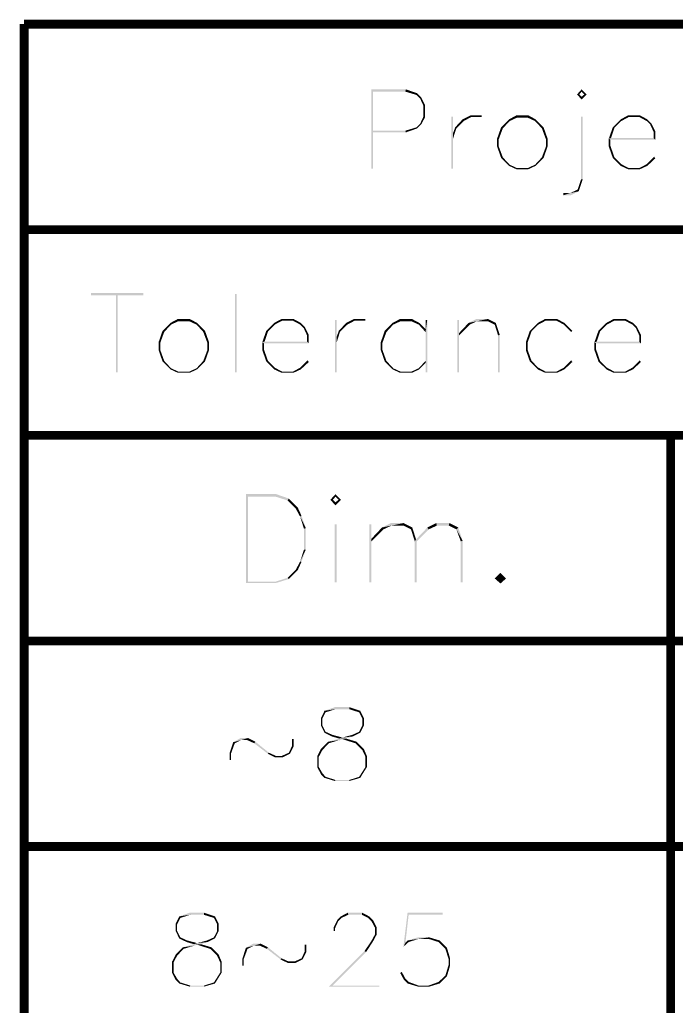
# Model space of a CAD drawing. Header units: millimetres. Extents: x 0 to 297, y 0 to 210.
# Drawn here: x 179.36 to 190.53, y 16.63 to 33.42 of the extents above; entities that cross this region are included whole.
import ezdxf

# ---------------------------------------------------------------- set-up
doc = ezdxf.new("R2010")
doc.units = ezdxf.units.MM
doc.header["$LTSCALE"] = 16.335
doc.layers.get('0').update_dxf_attribs({"linetype": 'CONTINUOUS'})

msp = doc.modelspace()

# ---------------------------------------------------------------- linework, layer by layer
at = {"color": 7, "linetype": 'Continuous', "const_width": 0.15}
for points in [[(179.434, 33.348), (291.734, 33.348)], [(179.434, 5.348), (179.434, 33.348)], [(179.434, 29.848), (220.43, 29.848)], [(179.434, 26.348), (291.734, 26.348)], [(190.434, 5.348), (190.434, 26.348)], [(179.434, 22.848), (243.734, 22.848)], [(179.434, 19.348), (243.734, 19.348)]]:
    msp.add_lwpolyline(points, dxfattribs=at)
at = {"color": 7, "linetype": 'Continuous'}
for points in [[(185.34, 32.238), (185.928, 32.238), (185.369, 32.2)], [(185.369, 32.2), (185.34, 30.888), (185.34, 32.238)], [(185.369, 32.2), (185.369, 31.534), (185.34, 30.888)], [(185.918, 32.2), (185.369, 32.2), (185.928, 32.238)], [(185.918, 32.2), (185.928, 32.238), (186.121, 32.171)], [(186.121, 32.171), (186.111, 32.142), (185.918, 32.2)], [(186.111, 32.142), (186.121, 32.171), (186.188, 32.103)], [(186.188, 32.103), (186.169, 32.084), (186.111, 32.142)], [(186.169, 32.084), (186.188, 32.103), (186.256, 31.968)], [(186.256, 31.968), (186.227, 31.958), (186.169, 32.084)], [(188.917, 32.2), (188.84, 32.151), (188.917, 32.238)], [(188.84, 32.151), (188.917, 32.2), (188.879, 32.151)], [(188.879, 32.151), (188.917, 32.065), (188.84, 32.151)], [(188.879, 32.151), (188.917, 32.113), (188.917, 32.065)], [(188.965, 32.151), (188.917, 32.2), (188.917, 32.238)], [(188.965, 32.151), (188.917, 32.238), (189.004, 32.151)], [(189.004, 32.151), (188.917, 32.113), (188.965, 32.151)], [(188.917, 32.113), (189.004, 32.151), (188.917, 32.065)], [(186.227, 31.775), (186.227, 31.958), (186.256, 31.968)], [(186.227, 31.775), (186.256, 31.968), (186.256, 31.766)], [(186.256, 31.766), (186.169, 31.65), (186.227, 31.775)], [(186.169, 31.65), (186.256, 31.766), (186.188, 31.64)], [(186.728, 31.775), (186.728, 31.486), (186.699, 30.888)], [(186.728, 31.775), (186.699, 30.888), (186.699, 31.775)], [(187.037, 31.766), (186.892, 31.727), (187.027, 31.795)], [(186.892, 31.727), (187.037, 31.766), (186.911, 31.698)], [(187.027, 31.795), (187.22, 31.795), (187.037, 31.766)], [(187.037, 31.766), (187.22, 31.795), (187.22, 31.766)], [(187.818, 31.756), (187.683, 31.727), (187.808, 31.795)], [(187.683, 31.727), (187.818, 31.756), (187.693, 31.698)], [(187.808, 31.795), (188.011, 31.795), (187.818, 31.756)], [(188.001, 31.756), (187.818, 31.756), (188.011, 31.795)], [(188.001, 31.756), (188.011, 31.795), (188.136, 31.727)], [(188.136, 31.727), (188.126, 31.698), (188.001, 31.756)], [(188.936, 31.775), (188.908, 30.705), (188.908, 31.775)], [(188.908, 30.705), (188.936, 31.775), (188.936, 30.705)], [(189.718, 31.766), (189.583, 31.727), (189.708, 31.795)], [(189.583, 31.727), (189.718, 31.766), (189.592, 31.698)], [(189.708, 31.795), (189.91, 31.795), (189.718, 31.766)], [(189.901, 31.766), (189.718, 31.766), (189.91, 31.795)], [(189.901, 31.766), (189.91, 31.795), (190.036, 31.727)], [(190.036, 31.727), (190.026, 31.698), (189.901, 31.766)], [(186.121, 31.573), (185.918, 31.534), (186.111, 31.592)], [(186.188, 31.64), (186.111, 31.592), (186.169, 31.65)], [(186.111, 31.592), (186.188, 31.64), (186.121, 31.573)], [(186.786, 31.573), (186.728, 31.486), (186.767, 31.592)], [(186.911, 31.698), (186.767, 31.592), (186.892, 31.727)], [(186.767, 31.592), (186.911, 31.698), (186.786, 31.573)], [(187.577, 31.573), (187.48, 31.399), (187.548, 31.592)], [(187.693, 31.698), (187.548, 31.592), (187.683, 31.727)], [(187.548, 31.592), (187.693, 31.698), (187.577, 31.573)], [(188.126, 31.698), (188.136, 31.727), (188.271, 31.592)], [(188.271, 31.592), (188.242, 31.573), (188.126, 31.698)], [(188.242, 31.573), (188.271, 31.592), (188.339, 31.399)], [(189.476, 31.582), (189.38, 31.399), (189.448, 31.592)], [(189.476, 31.582), (189.419, 31.409), (189.38, 31.399)], [(189.592, 31.698), (189.448, 31.592), (189.583, 31.727)], [(189.448, 31.592), (189.592, 31.698), (189.476, 31.582)], [(190.026, 31.698), (190.036, 31.727), (190.103, 31.66)], [(190.103, 31.66), (190.084, 31.64), (190.026, 31.698)], [(190.084, 31.64), (190.103, 31.66), (190.171, 31.525)], [(190.171, 31.525), (190.142, 31.515), (190.084, 31.64)], [(185.369, 31.534), (185.369, 31.505), (185.34, 30.888)], [(185.34, 30.888), (185.369, 31.505), (185.369, 30.888)], [(185.928, 31.505), (185.369, 31.505), (185.918, 31.534)], [(185.369, 31.534), (185.918, 31.534), (185.369, 31.505)], [(185.918, 31.534), (186.121, 31.573), (185.928, 31.505)], [(186.728, 31.486), (186.728, 31.39), (186.699, 30.888)], [(186.728, 31.486), (186.786, 31.573), (186.728, 31.39)], [(187.48, 31.399), (187.577, 31.573), (187.509, 31.39)], [(188.339, 31.399), (188.31, 31.39), (188.242, 31.573)], [(189.419, 31.409), (190.142, 31.409), (189.38, 31.399)], [(189.409, 31.38), (189.38, 31.399), (190.142, 31.409)], [(190.171, 31.38), (189.409, 31.38), (190.142, 31.409)], [(190.142, 31.409), (190.142, 31.515), (190.171, 31.525)], [(190.142, 31.409), (190.171, 31.525), (190.171, 31.38)], [(186.699, 30.888), (186.728, 31.39), (186.728, 30.888)], [(187.509, 31.39), (187.48, 31.264), (187.48, 31.399)], [(187.48, 31.264), (187.509, 31.39), (187.509, 31.264)], [(187.509, 31.264), (187.548, 31.071), (187.48, 31.264)], [(187.509, 31.264), (187.577, 31.081), (187.548, 31.071)], [(188.339, 31.264), (188.242, 31.081), (188.31, 31.264)], [(188.242, 31.081), (188.339, 31.264), (188.271, 31.071)], [(188.31, 31.264), (188.31, 31.39), (188.339, 31.399)], [(188.31, 31.264), (188.339, 31.399), (188.339, 31.264)], [(189.409, 31.38), (189.38, 31.264), (189.38, 31.399)], [(189.409, 31.38), (189.409, 31.274), (189.38, 31.264)], [(189.38, 31.264), (189.409, 31.274), (189.476, 31.081)], [(189.476, 31.081), (189.448, 31.071), (189.38, 31.264)], [(187.548, 31.071), (187.577, 31.081), (187.693, 30.956)], [(187.693, 30.956), (187.683, 30.936), (187.548, 31.071)], [(188.271, 31.071), (188.126, 30.956), (188.242, 31.081)], [(188.126, 30.956), (188.271, 31.071), (188.136, 30.936)], [(189.448, 31.071), (189.476, 31.081), (189.592, 30.965)], [(189.592, 30.965), (189.583, 30.936), (189.448, 31.071)], [(190.171, 31.062), (190.026, 30.965), (190.151, 31.091)], [(187.683, 30.936), (187.693, 30.956), (187.818, 30.898)], [(187.818, 30.898), (187.808, 30.878), (187.683, 30.936)], [(188.136, 30.936), (188.001, 30.898), (188.126, 30.956)], [(188.001, 30.898), (188.136, 30.936), (188.011, 30.878)], [(189.583, 30.936), (189.592, 30.965), (189.718, 30.898)], [(189.718, 30.898), (189.708, 30.878), (189.583, 30.936)], [(190.036, 30.936), (189.901, 30.898), (190.026, 30.965)], [(189.901, 30.898), (190.036, 30.936), (189.91, 30.878)], [(190.026, 30.965), (190.171, 31.062), (190.036, 30.936)], [(187.818, 30.898), (188.001, 30.898), (187.808, 30.878)], [(188.011, 30.878), (187.808, 30.878), (188.001, 30.898)], [(189.718, 30.898), (189.901, 30.898), (189.708, 30.878)], [(189.91, 30.878), (189.708, 30.878), (189.901, 30.898)], [(188.936, 30.705), (188.85, 30.531), (188.908, 30.705)], [(188.85, 30.531), (188.936, 30.705), (188.869, 30.502)], [(188.609, 30.435), (188.724, 30.473), (188.869, 30.502)], [(188.609, 30.435), (188.869, 30.502), (188.734, 30.435)], [(188.724, 30.473), (188.609, 30.435), (188.609, 30.473)], [(188.869, 30.502), (188.724, 30.473), (188.85, 30.531)], [(181.46, 28.773), (180.573, 28.734), (180.573, 28.773)], [(180.997, 28.734), (180.573, 28.734), (181.46, 28.773)], [(181.026, 28.734), (180.997, 28.734), (181.46, 28.773)], [(181.026, 28.734), (180.997, 27.423), (180.997, 28.734)], [(180.997, 27.423), (181.026, 28.734), (181.026, 27.423)], [(181.026, 28.734), (181.46, 28.773), (181.46, 28.734)], [(183.051, 28.753), (183.022, 27.423), (183.022, 28.753)], [(183.022, 27.423), (183.051, 28.753), (183.051, 27.423)], [(181.933, 28.233), (181.788, 28.127), (181.923, 28.262)], [(181.788, 28.127), (181.933, 28.233), (181.817, 28.107)], [(182.058, 28.291), (181.923, 28.262), (182.049, 28.329)], [(181.923, 28.262), (182.058, 28.291), (181.933, 28.233)], [(182.049, 28.329), (182.251, 28.329), (182.058, 28.291)], [(182.241, 28.291), (182.058, 28.291), (182.251, 28.329)], [(182.241, 28.291), (182.251, 28.329), (182.376, 28.262)], [(182.376, 28.262), (182.367, 28.233), (182.241, 28.291)], [(182.367, 28.233), (182.376, 28.262), (182.511, 28.127)], [(182.511, 28.127), (182.482, 28.107), (182.367, 28.233)], [(183.697, 28.233), (183.553, 28.127), (183.688, 28.262)], [(183.553, 28.127), (183.697, 28.233), (183.582, 28.117)], [(183.823, 28.3), (183.688, 28.262), (183.813, 28.329)], [(183.688, 28.262), (183.823, 28.3), (183.697, 28.233)], [(183.813, 28.329), (184.016, 28.329), (183.823, 28.3)], [(184.006, 28.3), (183.823, 28.3), (184.016, 28.329)], [(184.006, 28.3), (184.016, 28.329), (184.141, 28.262)], [(184.141, 28.262), (184.131, 28.233), (184.006, 28.3)], [(184.131, 28.233), (184.141, 28.262), (184.209, 28.194)], [(184.209, 28.194), (184.189, 28.175), (184.131, 28.233)], [(184.749, 28.31), (184.749, 28.021), (184.72, 27.423)], [(184.749, 28.31), (184.72, 27.423), (184.72, 28.31)], [(184.932, 28.233), (184.787, 28.127), (184.912, 28.262)], [(184.787, 28.127), (184.932, 28.233), (184.806, 28.107)], [(185.057, 28.3), (184.912, 28.262), (185.047, 28.329)], [(184.912, 28.262), (185.057, 28.3), (184.932, 28.233)], [(185.047, 28.329), (185.24, 28.329), (185.057, 28.3)], [(185.057, 28.3), (185.24, 28.329), (185.24, 28.3)], [(185.713, 28.233), (185.568, 28.127), (185.703, 28.262)], [(185.568, 28.127), (185.713, 28.233), (185.597, 28.107)], [(185.838, 28.291), (185.703, 28.262), (185.829, 28.329)], [(185.703, 28.262), (185.838, 28.291), (185.713, 28.233)], [(185.829, 28.329), (186.031, 28.329), (185.838, 28.291)], [(186.021, 28.291), (185.838, 28.291), (186.031, 28.329)], [(186.021, 28.291), (186.031, 28.329), (186.156, 28.262)], [(186.156, 28.262), (186.147, 28.233), (186.021, 28.291)], [(186.147, 28.233), (186.156, 28.262), (186.262, 28.156)], [(186.262, 28.156), (186.262, 28.107), (186.147, 28.233)], [(186.291, 28.31), (186.262, 28.156), (186.262, 28.31)], [(186.262, 28.107), (186.262, 28.156), (186.291, 28.31)], [(186.262, 27.616), (186.262, 28.107), (186.291, 28.31)], [(186.262, 27.577), (186.262, 27.616), (186.291, 28.31)], [(186.262, 27.423), (186.262, 27.577), (186.291, 28.31)], [(186.262, 27.423), (186.291, 28.31), (186.291, 27.423)], [(186.831, 28.31), (186.831, 28.088), (186.802, 27.423)], [(186.831, 28.31), (186.802, 27.423), (186.802, 28.31)], [(187.015, 28.233), (186.831, 28.088), (186.995, 28.262)], [(186.831, 28.088), (187.015, 28.233), (186.831, 28.049)], [(187.323, 28.329), (187.14, 28.291), (186.995, 28.262)], [(187.323, 28.329), (186.995, 28.262), (187.13, 28.329)], [(186.995, 28.262), (187.14, 28.291), (187.015, 28.233)], [(187.323, 28.291), (187.14, 28.291), (187.323, 28.329)], [(187.323, 28.291), (187.323, 28.329), (187.458, 28.262)], [(187.458, 28.262), (187.439, 28.233), (187.323, 28.291)], [(187.439, 28.233), (187.458, 28.262), (187.526, 28.059)], [(187.526, 28.059), (187.497, 28.049), (187.439, 28.233)], [(188.181, 28.233), (188.037, 28.127), (188.172, 28.262)], [(188.037, 28.127), (188.181, 28.233), (188.066, 28.117)], [(188.307, 28.3), (188.172, 28.262), (188.297, 28.329)], [(188.172, 28.262), (188.307, 28.3), (188.181, 28.233)], [(188.297, 28.329), (188.5, 28.329), (188.307, 28.3)], [(188.49, 28.3), (188.307, 28.3), (188.5, 28.329)], [(188.49, 28.3), (188.5, 28.329), (188.625, 28.262)], [(188.625, 28.262), (188.615, 28.233), (188.49, 28.3)], [(188.615, 28.233), (188.625, 28.262), (188.76, 28.127)], [(188.76, 28.127), (188.741, 28.107), (188.615, 28.233)], [(189.348, 28.233), (189.204, 28.127), (189.339, 28.262)], [(189.204, 28.127), (189.348, 28.233), (189.232, 28.117)], [(189.474, 28.3), (189.339, 28.262), (189.464, 28.329)], [(189.339, 28.262), (189.474, 28.3), (189.348, 28.233)], [(189.464, 28.329), (189.666, 28.329), (189.474, 28.3)], [(189.657, 28.3), (189.474, 28.3), (189.666, 28.329)], [(189.657, 28.3), (189.666, 28.329), (189.792, 28.262)], [(189.792, 28.262), (189.782, 28.233), (189.657, 28.3)], [(189.782, 28.233), (189.792, 28.262), (189.859, 28.194)], [(189.859, 28.194), (189.84, 28.175), (189.782, 28.233)], [(181.817, 28.107), (181.721, 27.934), (181.788, 28.127)], [(181.721, 27.934), (181.817, 28.107), (181.75, 27.924)], [(182.482, 28.107), (182.511, 28.127), (182.579, 27.934)], [(182.579, 27.934), (182.55, 27.924), (182.482, 28.107)], [(183.582, 28.117), (183.485, 27.934), (183.553, 28.127)], [(183.582, 28.117), (183.524, 27.943), (183.485, 27.934)], [(184.189, 28.175), (184.209, 28.194), (184.276, 28.059)], [(184.276, 28.059), (184.247, 28.049), (184.189, 28.175)], [(184.247, 27.943), (184.247, 28.049), (184.276, 28.059)], [(184.247, 27.943), (184.276, 28.059), (184.276, 27.914)], [(184.806, 28.107), (184.749, 28.021), (184.787, 28.127)], [(184.749, 28.021), (184.806, 28.107), (184.749, 27.924)], [(185.597, 28.107), (185.501, 27.934), (185.568, 28.127)], [(185.501, 27.934), (185.597, 28.107), (185.53, 27.924)], [(186.831, 28.088), (186.831, 28.049), (186.802, 27.423)], [(186.802, 27.423), (186.831, 28.049), (186.831, 27.423)], [(187.497, 27.423), (187.497, 28.049), (187.526, 28.059)], [(187.497, 27.423), (187.526, 28.059), (187.526, 27.423)], [(188.066, 28.117), (187.969, 27.934), (188.037, 28.127)], [(187.969, 27.934), (188.066, 28.117), (187.998, 27.924)], [(189.232, 28.117), (189.136, 27.934), (189.204, 28.127)], [(189.232, 28.117), (189.175, 27.943), (189.136, 27.934)], [(189.84, 28.175), (189.859, 28.194), (189.927, 28.059)], [(189.927, 28.059), (189.898, 28.049), (189.84, 28.175)], [(189.898, 27.943), (189.898, 28.049), (189.927, 28.059)], [(189.898, 27.943), (189.927, 28.059), (189.927, 27.914)], [(181.75, 27.924), (181.721, 27.799), (181.721, 27.934)], [(181.721, 27.799), (181.75, 27.924), (181.75, 27.799)], [(182.55, 27.799), (182.55, 27.924), (182.579, 27.934)], [(182.55, 27.799), (182.579, 27.934), (182.579, 27.799)], [(183.524, 27.943), (184.247, 27.943), (183.485, 27.934)], [(183.514, 27.914), (183.485, 27.934), (184.247, 27.943)], [(183.514, 27.914), (183.485, 27.799), (183.485, 27.934)], [(183.514, 27.914), (183.514, 27.808), (183.485, 27.799)], [(184.276, 27.914), (183.514, 27.914), (184.247, 27.943)], [(184.749, 28.021), (184.749, 27.924), (184.72, 27.423)], [(184.72, 27.423), (184.749, 27.924), (184.749, 27.423)], [(185.53, 27.924), (185.501, 27.799), (185.501, 27.934)], [(185.501, 27.799), (185.53, 27.924), (185.53, 27.799)], [(187.998, 27.924), (187.969, 27.799), (187.969, 27.934)], [(187.998, 27.924), (187.998, 27.808), (187.969, 27.799)], [(189.175, 27.943), (189.898, 27.943), (189.136, 27.934)], [(189.165, 27.914), (189.136, 27.934), (189.898, 27.943)], [(189.165, 27.914), (189.136, 27.799), (189.136, 27.934)], [(189.165, 27.914), (189.165, 27.808), (189.136, 27.799)], [(189.927, 27.914), (189.165, 27.914), (189.898, 27.943)], [(181.75, 27.799), (181.788, 27.606), (181.721, 27.799)], [(181.75, 27.799), (181.817, 27.616), (181.788, 27.606)], [(182.579, 27.799), (182.482, 27.616), (182.55, 27.799)], [(182.482, 27.616), (182.579, 27.799), (182.511, 27.606)], [(183.485, 27.799), (183.514, 27.808), (183.582, 27.616)], [(183.582, 27.616), (183.553, 27.606), (183.485, 27.799)], [(185.53, 27.799), (185.568, 27.606), (185.501, 27.799)], [(185.53, 27.799), (185.597, 27.616), (185.568, 27.606)], [(187.969, 27.799), (187.998, 27.808), (188.066, 27.616)], [(188.066, 27.616), (188.037, 27.606), (187.969, 27.799)], [(189.136, 27.799), (189.165, 27.808), (189.232, 27.616)], [(189.232, 27.616), (189.204, 27.606), (189.136, 27.799)], [(181.788, 27.606), (181.817, 27.616), (181.933, 27.49)], [(181.933, 27.49), (181.923, 27.471), (181.788, 27.606)], [(182.511, 27.606), (182.367, 27.49), (182.482, 27.616)], [(182.367, 27.49), (182.511, 27.606), (182.376, 27.471)], [(183.553, 27.606), (183.582, 27.616), (183.697, 27.5)], [(183.697, 27.5), (183.688, 27.471), (183.553, 27.606)], [(184.276, 27.596), (184.131, 27.5), (184.257, 27.625)], [(184.131, 27.5), (184.276, 27.596), (184.141, 27.471)], [(185.568, 27.606), (185.597, 27.616), (185.713, 27.49)], [(185.713, 27.49), (185.703, 27.471), (185.568, 27.606)], [(186.262, 27.577), (186.147, 27.49), (186.262, 27.616)], [(186.147, 27.49), (186.262, 27.577), (186.156, 27.471)], [(188.037, 27.606), (188.066, 27.616), (188.181, 27.5)], [(188.181, 27.5), (188.172, 27.471), (188.037, 27.606)], [(188.76, 27.596), (188.615, 27.5), (188.741, 27.625)], [(188.615, 27.5), (188.76, 27.596), (188.625, 27.471)], [(189.204, 27.606), (189.232, 27.616), (189.348, 27.5)], [(189.348, 27.5), (189.339, 27.471), (189.204, 27.606)], [(189.927, 27.596), (189.782, 27.5), (189.907, 27.625)], [(189.782, 27.5), (189.927, 27.596), (189.792, 27.471)], [(181.923, 27.471), (181.933, 27.49), (182.058, 27.432)], [(182.058, 27.432), (182.049, 27.413), (181.923, 27.471)], [(182.058, 27.432), (182.241, 27.432), (182.049, 27.413)], [(182.251, 27.413), (182.049, 27.413), (182.241, 27.432)], [(182.376, 27.471), (182.241, 27.432), (182.367, 27.49)], [(182.241, 27.432), (182.376, 27.471), (182.251, 27.413)], [(183.688, 27.471), (183.697, 27.5), (183.823, 27.432)], [(183.823, 27.432), (183.813, 27.413), (183.688, 27.471)], [(183.823, 27.432), (184.006, 27.432), (183.813, 27.413)], [(184.016, 27.413), (183.813, 27.413), (184.006, 27.432)], [(184.141, 27.471), (184.006, 27.432), (184.131, 27.5)], [(184.006, 27.432), (184.141, 27.471), (184.016, 27.413)], [(185.703, 27.471), (185.713, 27.49), (185.838, 27.432)], [(185.838, 27.432), (185.829, 27.413), (185.703, 27.471)], [(185.838, 27.432), (186.021, 27.432), (185.829, 27.413)], [(186.031, 27.413), (185.829, 27.413), (186.021, 27.432)], [(186.156, 27.471), (186.021, 27.432), (186.147, 27.49)], [(186.021, 27.432), (186.156, 27.471), (186.031, 27.413)], [(188.172, 27.471), (188.181, 27.5), (188.307, 27.432)], [(188.307, 27.432), (188.297, 27.413), (188.172, 27.471)], [(188.307, 27.432), (188.49, 27.432), (188.297, 27.413)], [(188.5, 27.413), (188.297, 27.413), (188.49, 27.432)], [(188.625, 27.471), (188.49, 27.432), (188.615, 27.5)], [(188.49, 27.432), (188.625, 27.471), (188.5, 27.413)], [(189.339, 27.471), (189.348, 27.5), (189.474, 27.432)], [(189.474, 27.432), (189.464, 27.413), (189.339, 27.471)], [(189.474, 27.432), (189.657, 27.432), (189.464, 27.413)], [(189.666, 27.413), (189.464, 27.413), (189.657, 27.432)], [(189.792, 27.471), (189.657, 27.432), (189.782, 27.5)], [(189.657, 27.432), (189.792, 27.471), (189.666, 27.413)], [(183.208, 25.347), (183.722, 25.347), (183.24, 25.304)], [(183.24, 25.304), (183.208, 23.836), (183.208, 25.347)], [(183.24, 25.304), (183.24, 23.858), (183.208, 23.836)], [(183.712, 25.304), (183.24, 25.304), (183.722, 25.347)], [(183.712, 25.304), (183.722, 25.347), (183.937, 25.272)], [(183.937, 25.272), (183.915, 25.24), (183.712, 25.304)], [(183.915, 25.24), (183.937, 25.272), (184.087, 25.122)], [(184.087, 25.122), (184.055, 25.101), (183.915, 25.24)], [(184.73, 25.304), (184.644, 25.251), (184.73, 25.347)], [(184.644, 25.251), (184.73, 25.304), (184.687, 25.251)], [(184.687, 25.251), (184.73, 25.154), (184.644, 25.251)], [(184.687, 25.251), (184.73, 25.208), (184.73, 25.154)], [(184.783, 25.251), (184.73, 25.304), (184.73, 25.347)], [(184.783, 25.251), (184.73, 25.347), (184.826, 25.251)], [(184.826, 25.251), (184.73, 25.208), (184.783, 25.251)], [(184.73, 25.208), (184.826, 25.251), (184.73, 25.154)], [(184.055, 25.101), (184.087, 25.122), (184.151, 24.983)], [(184.151, 24.983), (184.13, 24.961), (184.055, 25.101)], [(184.13, 24.961), (184.151, 24.983), (184.226, 24.768)], [(184.226, 24.768), (184.194, 24.758), (184.13, 24.961)], [(184.194, 24.404), (184.194, 24.758), (184.226, 24.768)], [(184.194, 24.404), (184.226, 24.768), (184.226, 24.404)], [(184.751, 24.833), (184.719, 23.847), (184.719, 24.833)], [(184.719, 23.847), (184.751, 24.833), (184.751, 23.847)], [(185.34, 24.833), (185.34, 24.586), (185.308, 23.847)], [(185.34, 24.833), (185.308, 23.847), (185.308, 24.833)], [(185.544, 24.747), (185.34, 24.586), (185.522, 24.779)], [(185.34, 24.586), (185.544, 24.747), (185.34, 24.543)], [(185.887, 24.854), (185.683, 24.811), (185.522, 24.779)], [(185.887, 24.854), (185.522, 24.779), (185.672, 24.854)], [(185.522, 24.779), (185.683, 24.811), (185.544, 24.747)], [(185.887, 24.811), (185.683, 24.811), (185.887, 24.854)], [(185.887, 24.811), (185.887, 24.854), (186.037, 24.779)], [(186.037, 24.779), (186.015, 24.747), (185.887, 24.811)], [(186.015, 24.747), (186.037, 24.779), (186.101, 24.576)], [(186.101, 24.576), (186.08, 24.543), (186.015, 24.747)], [(186.08, 24.543), (186.101, 24.576), (186.315, 24.747)], [(186.08, 24.543), (186.315, 24.747), (186.112, 24.543)], [(186.315, 24.747), (186.101, 24.576), (186.294, 24.779)], [(186.455, 24.811), (186.294, 24.779), (186.444, 24.854)], [(186.294, 24.779), (186.455, 24.811), (186.315, 24.747)], [(186.444, 24.854), (186.669, 24.854), (186.455, 24.811)], [(186.658, 24.811), (186.455, 24.811), (186.669, 24.854)], [(186.658, 24.811), (186.669, 24.854), (186.819, 24.779)], [(186.819, 24.779), (186.787, 24.747), (186.658, 24.811)], [(186.787, 24.747), (186.819, 24.779), (186.894, 24.554)], [(186.894, 24.554), (186.862, 24.543), (186.787, 24.747)], [(185.34, 24.586), (185.34, 24.543), (185.308, 23.847)], [(185.308, 23.847), (185.34, 24.543), (185.34, 23.847)], [(186.112, 24.543), (186.08, 23.847), (186.08, 24.543)], [(186.08, 23.847), (186.112, 24.543), (186.112, 23.847)], [(186.862, 23.847), (186.862, 24.543), (186.894, 24.554)], [(186.862, 23.847), (186.894, 24.554), (186.894, 23.847)], [(184.226, 24.404), (184.13, 24.201), (184.194, 24.404)], [(184.13, 24.201), (184.226, 24.404), (184.151, 24.19)], [(184.151, 24.19), (184.055, 24.061), (184.13, 24.201)], [(184.055, 24.061), (184.151, 24.19), (184.087, 24.051)], [(184.087, 24.051), (183.915, 23.922), (184.055, 24.061)], [(183.915, 23.922), (184.087, 24.051), (183.937, 23.901)], [(183.24, 23.858), (183.712, 23.858), (183.208, 23.836)], [(183.722, 23.836), (183.208, 23.836), (183.712, 23.858)], [(183.937, 23.901), (183.712, 23.858), (183.915, 23.922)], [(183.712, 23.858), (183.937, 23.901), (183.722, 23.836)], [(187.44, 23.911), (187.537, 24.008), (187.633, 23.911)], [(187.633, 23.911), (187.537, 23.826), (187.44, 23.911)], [(184.964, 21.722), (184.732, 21.686), (184.544, 21.659)], [(184.964, 21.722), (184.544, 21.659), (184.723, 21.722)], [(184.544, 21.659), (184.732, 21.686), (184.562, 21.633)], [(184.964, 21.686), (184.732, 21.686), (184.964, 21.722)], [(184.964, 21.686), (184.964, 21.722), (185.151, 21.659)], [(185.151, 21.659), (185.133, 21.633), (184.964, 21.686)], [(184.562, 21.633), (184.482, 21.534), (184.544, 21.659)], [(184.482, 21.534), (184.562, 21.633), (184.508, 21.526)], [(184.508, 21.526), (184.482, 21.409), (184.482, 21.534)], [(184.482, 21.409), (184.508, 21.526), (184.508, 21.409)], [(185.133, 21.633), (185.151, 21.659), (185.214, 21.534)], [(185.214, 21.534), (185.187, 21.526), (185.133, 21.633)], [(185.187, 21.409), (185.187, 21.526), (185.214, 21.534)], [(185.187, 21.409), (185.214, 21.534), (185.214, 21.409)], [(184.508, 21.409), (184.544, 21.284), (184.482, 21.409)], [(184.508, 21.409), (184.562, 21.302), (184.544, 21.284)], [(185.214, 21.409), (185.133, 21.302), (185.187, 21.409)], [(185.133, 21.302), (185.214, 21.409), (185.151, 21.284)], [(183.241, 21.195), (183.124, 21.159), (182.991, 21.124)], [(183.241, 21.195), (182.991, 21.124), (183.116, 21.195)], [(183.232, 21.159), (183.124, 21.159), (183.241, 21.195)], [(183.232, 21.159), (183.241, 21.195), (183.366, 21.133)], [(184.017, 21.177), (183.991, 21.061), (183.991, 21.177)], [(183.991, 21.061), (184.017, 21.177), (184.017, 21.052)], [(184.544, 21.284), (184.562, 21.302), (184.678, 21.249)], [(184.678, 21.249), (184.669, 21.222), (184.544, 21.284)], [(184.848, 21.177), (184.607, 21.133), (184.794, 21.186)], [(184.848, 21.177), (184.794, 21.159), (184.607, 21.133)], [(184.669, 21.222), (184.678, 21.249), (184.848, 21.204)], [(184.848, 21.204), (184.794, 21.186), (184.669, 21.222)], [(184.794, 21.186), (184.848, 21.204), (185.026, 21.222)], [(184.794, 21.186), (185.026, 21.222), (184.901, 21.186)], [(184.794, 21.186), (184.901, 21.186), (184.848, 21.177)], [(185.026, 21.222), (184.848, 21.204), (185.017, 21.249)], [(184.901, 21.186), (184.91, 21.186), (184.848, 21.177)], [(184.901, 21.159), (184.848, 21.177), (184.91, 21.186)], [(184.901, 21.159), (184.91, 21.186), (185.089, 21.133)], [(185.151, 21.284), (185.017, 21.249), (185.133, 21.302)], [(185.017, 21.249), (185.151, 21.284), (185.026, 21.222)], [(183.017, 21.106), (182.928, 20.936), (182.991, 21.124)], [(182.928, 20.936), (183.017, 21.106), (182.955, 20.936)], [(182.991, 21.124), (183.124, 21.159), (183.017, 21.106)], [(183.366, 21.133), (183.348, 21.106), (183.232, 21.159)], [(183.348, 21.106), (183.366, 21.133), (183.598, 20.945)], [(183.598, 20.945), (183.58, 20.927), (183.348, 21.106)], [(184.017, 21.052), (183.937, 20.945), (183.991, 21.061)], [(183.937, 20.945), (184.017, 21.052), (183.955, 20.927)], [(184.508, 20.99), (184.419, 20.883), (184.482, 21.008)], [(184.616, 21.106), (184.482, 21.008), (184.607, 21.133)], [(184.482, 21.008), (184.616, 21.106), (184.508, 20.99)], [(184.607, 21.133), (184.794, 21.159), (184.616, 21.106)], [(185.089, 21.133), (185.071, 21.106), (184.901, 21.159)], [(185.071, 21.106), (185.089, 21.133), (185.214, 21.008)], [(185.214, 21.008), (185.187, 20.99), (185.071, 21.106)], [(185.187, 20.99), (185.214, 21.008), (185.267, 20.883)], [(182.955, 20.936), (182.928, 20.82), (182.928, 20.936)], [(182.928, 20.82), (182.955, 20.936), (182.955, 20.82)], [(183.58, 20.927), (183.598, 20.945), (183.714, 20.892)], [(183.714, 20.892), (183.705, 20.865), (183.58, 20.927)], [(183.714, 20.892), (183.821, 20.892), (183.705, 20.865)], [(183.83, 20.865), (183.705, 20.865), (183.821, 20.892)], [(183.955, 20.927), (183.821, 20.892), (183.937, 20.945)], [(183.821, 20.892), (183.955, 20.927), (183.83, 20.865)], [(184.419, 20.883), (184.508, 20.99), (184.446, 20.874)], [(184.446, 20.874), (184.419, 20.704), (184.419, 20.883)], [(184.419, 20.704), (184.446, 20.874), (184.446, 20.704)], [(185.267, 20.883), (185.241, 20.874), (185.187, 20.99)], [(185.241, 20.704), (185.241, 20.874), (185.267, 20.883)], [(185.241, 20.704), (185.267, 20.883), (185.267, 20.704)], [(184.446, 20.704), (184.482, 20.579), (184.419, 20.704)], [(184.446, 20.704), (184.508, 20.597), (184.482, 20.579)], [(185.267, 20.704), (185.133, 20.534), (185.241, 20.704)], [(185.133, 20.534), (185.267, 20.704), (185.151, 20.517)], [(184.482, 20.579), (184.508, 20.597), (184.562, 20.534)], [(184.562, 20.534), (184.544, 20.517), (184.482, 20.579)], [(184.544, 20.517), (184.562, 20.534), (184.732, 20.481)], [(184.732, 20.481), (184.723, 20.463), (184.544, 20.517)], [(185.151, 20.517), (184.964, 20.481), (185.133, 20.534)], [(184.964, 20.481), (185.151, 20.517), (184.964, 20.463)], [(184.732, 20.481), (184.964, 20.481), (184.723, 20.463)], [(184.964, 20.463), (184.723, 20.463), (184.964, 20.481)], [(182.091, 18.133), (182.011, 18.034), (182.073, 18.159)], [(182.493, 18.222), (182.261, 18.186), (182.073, 18.159)], [(182.493, 18.222), (182.073, 18.159), (182.252, 18.222)], [(182.073, 18.159), (182.261, 18.186), (182.091, 18.133)], [(182.493, 18.186), (182.261, 18.186), (182.493, 18.222)], [(182.493, 18.186), (182.493, 18.222), (182.68, 18.159)], [(182.68, 18.159), (182.662, 18.133), (182.493, 18.186)], [(182.662, 18.133), (182.68, 18.159), (182.743, 18.034)], [(184.832, 18.133), (184.761, 18.097), (184.823, 18.159)], [(184.948, 18.186), (184.823, 18.159), (184.939, 18.222)], [(184.823, 18.159), (184.948, 18.186), (184.832, 18.133)], [(184.939, 18.222), (185.18, 18.222), (184.948, 18.186)], [(185.18, 18.186), (184.948, 18.186), (185.18, 18.222)], [(185.18, 18.186), (185.18, 18.222), (185.305, 18.159)], [(185.305, 18.159), (185.287, 18.133), (185.18, 18.186)], [(185.287, 18.133), (185.305, 18.159), (185.368, 18.097)], [(185.975, 18.186), (185.886, 17.642), (185.957, 18.222)], [(185.975, 18.186), (185.921, 17.713), (185.886, 17.642)], [(185.957, 18.222), (186.555, 18.222), (185.975, 18.186)], [(185.975, 18.186), (186.555, 18.222), (186.555, 18.186)], [(182.011, 18.034), (182.091, 18.133), (182.037, 18.026)], [(182.037, 18.026), (182.011, 17.909), (182.011, 18.034)], [(182.011, 17.909), (182.037, 18.026), (182.037, 17.909)], [(182.743, 18.034), (182.716, 18.026), (182.662, 18.133)], [(182.716, 17.909), (182.716, 18.026), (182.743, 18.034)], [(182.716, 17.909), (182.743, 18.034), (182.743, 17.909)], [(184.779, 18.079), (184.698, 17.972), (184.761, 18.097)], [(184.698, 17.972), (184.779, 18.079), (184.725, 17.963)], [(184.725, 17.963), (184.698, 17.909), (184.698, 17.972)], [(184.761, 18.097), (184.832, 18.133), (184.779, 18.079)], [(185.368, 18.097), (185.341, 18.079), (185.287, 18.133)], [(185.341, 18.079), (185.368, 18.097), (185.43, 17.972)], [(185.43, 17.972), (185.404, 17.963), (185.341, 18.079)], [(185.404, 17.856), (185.404, 17.963), (185.43, 17.972)], [(185.404, 17.856), (185.43, 17.972), (185.43, 17.847)], [(182.037, 17.909), (182.073, 17.784), (182.011, 17.909)], [(182.037, 17.909), (182.091, 17.802), (182.073, 17.784)], [(182.073, 17.784), (182.091, 17.802), (182.207, 17.749)], [(182.68, 17.784), (182.546, 17.749), (182.662, 17.802)], [(182.743, 17.909), (182.662, 17.802), (182.716, 17.909)], [(182.662, 17.802), (182.743, 17.909), (182.68, 17.784)], [(184.698, 17.909), (184.725, 17.963), (184.725, 17.909)], [(185.43, 17.847), (185.341, 17.74), (185.404, 17.856)], [(185.341, 17.74), (185.43, 17.847), (185.368, 17.731)], [(186.323, 17.802), (186.145, 17.776), (185.957, 17.749)], [(186.323, 17.802), (185.957, 17.749), (186.136, 17.802)], [(186.314, 17.776), (186.145, 17.776), (186.323, 17.802)], [(186.314, 17.776), (186.323, 17.802), (186.502, 17.749)], [(182.207, 17.749), (182.198, 17.722), (182.073, 17.784)], [(182.377, 17.677), (182.136, 17.633), (182.323, 17.686)], [(182.377, 17.677), (182.323, 17.659), (182.136, 17.633)], [(182.136, 17.633), (182.323, 17.659), (182.145, 17.606)], [(182.198, 17.722), (182.207, 17.749), (182.377, 17.704)], [(182.377, 17.704), (182.323, 17.686), (182.198, 17.722)], [(182.323, 17.686), (182.377, 17.704), (182.555, 17.722)], [(182.323, 17.686), (182.555, 17.722), (182.43, 17.686)], [(182.323, 17.686), (182.43, 17.686), (182.377, 17.677)], [(182.555, 17.722), (182.377, 17.704), (182.546, 17.749)], [(182.43, 17.686), (182.439, 17.686), (182.377, 17.677)], [(182.43, 17.659), (182.377, 17.677), (182.439, 17.686)], [(182.43, 17.659), (182.439, 17.686), (182.618, 17.633)], [(182.618, 17.633), (182.6, 17.606), (182.43, 17.659)], [(182.546, 17.749), (182.68, 17.784), (182.555, 17.722)], [(183.457, 17.695), (183.341, 17.659), (183.207, 17.624)], [(183.457, 17.695), (183.207, 17.624), (183.332, 17.695)], [(183.207, 17.624), (183.341, 17.659), (183.234, 17.606)], [(183.448, 17.659), (183.341, 17.659), (183.457, 17.695)], [(183.448, 17.659), (183.457, 17.695), (183.582, 17.633)], [(183.582, 17.633), (183.564, 17.606), (183.448, 17.659)], [(184.234, 17.677), (184.207, 17.561), (184.207, 17.677)], [(184.207, 17.561), (184.234, 17.677), (184.234, 17.552)], [(185.368, 17.731), (185.225, 17.57), (185.341, 17.74)], [(185.225, 17.57), (185.368, 17.731), (185.252, 17.552)], [(185.921, 17.713), (185.975, 17.722), (185.886, 17.642)], [(185.975, 17.722), (185.921, 17.713), (185.957, 17.749)], [(185.957, 17.749), (186.145, 17.776), (185.975, 17.722)], [(186.502, 17.749), (186.484, 17.722), (186.314, 17.776)], [(186.484, 17.722), (186.502, 17.749), (186.627, 17.624)], [(186.627, 17.624), (186.6, 17.606), (186.484, 17.722)], [(182.037, 17.49), (181.948, 17.383), (182.011, 17.508)], [(181.948, 17.383), (182.037, 17.49), (181.975, 17.374)], [(182.145, 17.606), (182.011, 17.508), (182.136, 17.633)], [(182.011, 17.508), (182.145, 17.606), (182.037, 17.49)], [(182.6, 17.606), (182.618, 17.633), (182.743, 17.508)], [(182.743, 17.508), (182.716, 17.49), (182.6, 17.606)], [(182.716, 17.49), (182.743, 17.508), (182.796, 17.383)], [(182.796, 17.383), (182.77, 17.374), (182.716, 17.49)], [(183.234, 17.606), (183.145, 17.436), (183.207, 17.624)], [(183.145, 17.436), (183.234, 17.606), (183.171, 17.436)], [(183.564, 17.606), (183.582, 17.633), (183.814, 17.445)], [(183.814, 17.445), (183.796, 17.427), (183.564, 17.606)], [(184.234, 17.552), (184.154, 17.445), (184.207, 17.561)], [(184.154, 17.445), (184.234, 17.552), (184.171, 17.427)], [(185.252, 17.552), (184.618, 16.963), (185.225, 17.57)], [(185.252, 17.552), (184.68, 16.981), (184.618, 16.963)], [(186.6, 17.606), (186.627, 17.624), (186.68, 17.445)], [(186.68, 17.445), (186.654, 17.436), (186.6, 17.606)], [(181.975, 17.374), (181.948, 17.204), (181.948, 17.383)], [(181.948, 17.204), (181.975, 17.374), (181.975, 17.204)], [(182.77, 17.204), (182.77, 17.374), (182.796, 17.383)], [(182.77, 17.204), (182.796, 17.383), (182.796, 17.204)], [(183.171, 17.436), (183.145, 17.32), (183.145, 17.436)], [(183.145, 17.32), (183.171, 17.436), (183.171, 17.32)], [(183.796, 17.427), (183.814, 17.445), (183.93, 17.392)], [(183.93, 17.392), (183.921, 17.365), (183.796, 17.427)], [(183.93, 17.392), (184.037, 17.392), (183.921, 17.365)], [(184.046, 17.365), (183.921, 17.365), (184.037, 17.392)], [(184.171, 17.427), (184.037, 17.392), (184.154, 17.445)], [(184.037, 17.392), (184.171, 17.427), (184.046, 17.365)], [(186.68, 17.32), (186.6, 17.151), (186.654, 17.329)], [(186.6, 17.151), (186.68, 17.32), (186.627, 17.142)], [(186.654, 17.329), (186.654, 17.436), (186.68, 17.445)], [(186.654, 17.329), (186.68, 17.445), (186.68, 17.32)], [(181.975, 17.204), (182.011, 17.079), (181.948, 17.204)], [(181.975, 17.204), (182.037, 17.097), (182.011, 17.079)], [(182.796, 17.204), (182.662, 17.034), (182.77, 17.204)], [(182.662, 17.034), (182.796, 17.204), (182.68, 17.017)], [(185.832, 17.195), (185.859, 17.213), (185.921, 17.097)], [(185.921, 17.097), (185.895, 17.079), (185.832, 17.195)], [(186.627, 17.142), (186.484, 17.043), (186.6, 17.151)], [(186.484, 17.043), (186.627, 17.142), (186.502, 17.017)], [(182.011, 17.079), (182.037, 17.097), (182.091, 17.034)], [(182.091, 17.034), (182.073, 17.017), (182.011, 17.079)], [(182.073, 17.017), (182.091, 17.034), (182.261, 16.981)], [(182.261, 16.981), (182.252, 16.963), (182.073, 17.017)], [(182.261, 16.981), (182.493, 16.981), (182.252, 16.963)], [(182.493, 16.963), (182.252, 16.963), (182.493, 16.981)], [(182.68, 17.017), (182.493, 16.981), (182.662, 17.034)], [(182.493, 16.981), (182.68, 17.017), (182.493, 16.963)], [(184.68, 16.981), (185.475, 16.981), (184.618, 16.963)], [(184.618, 16.963), (185.475, 16.981), (185.475, 16.963)], [(185.895, 17.079), (185.921, 17.097), (185.975, 17.043)], [(185.975, 17.043), (185.957, 17.017), (185.895, 17.079)], [(185.957, 17.017), (185.975, 17.043), (186.145, 16.981)], [(186.145, 16.981), (186.136, 16.963), (185.957, 17.017)], [(186.145, 16.981), (186.314, 16.981), (186.136, 16.963)], [(186.323, 16.963), (186.136, 16.963), (186.314, 16.981)], [(186.502, 17.017), (186.314, 16.981), (186.484, 17.043)], [(186.314, 16.981), (186.502, 17.017), (186.323, 16.963)]]:
    msp.add_solid(points, dxfattribs=at)

doc.saveas('drawing.dxf')
